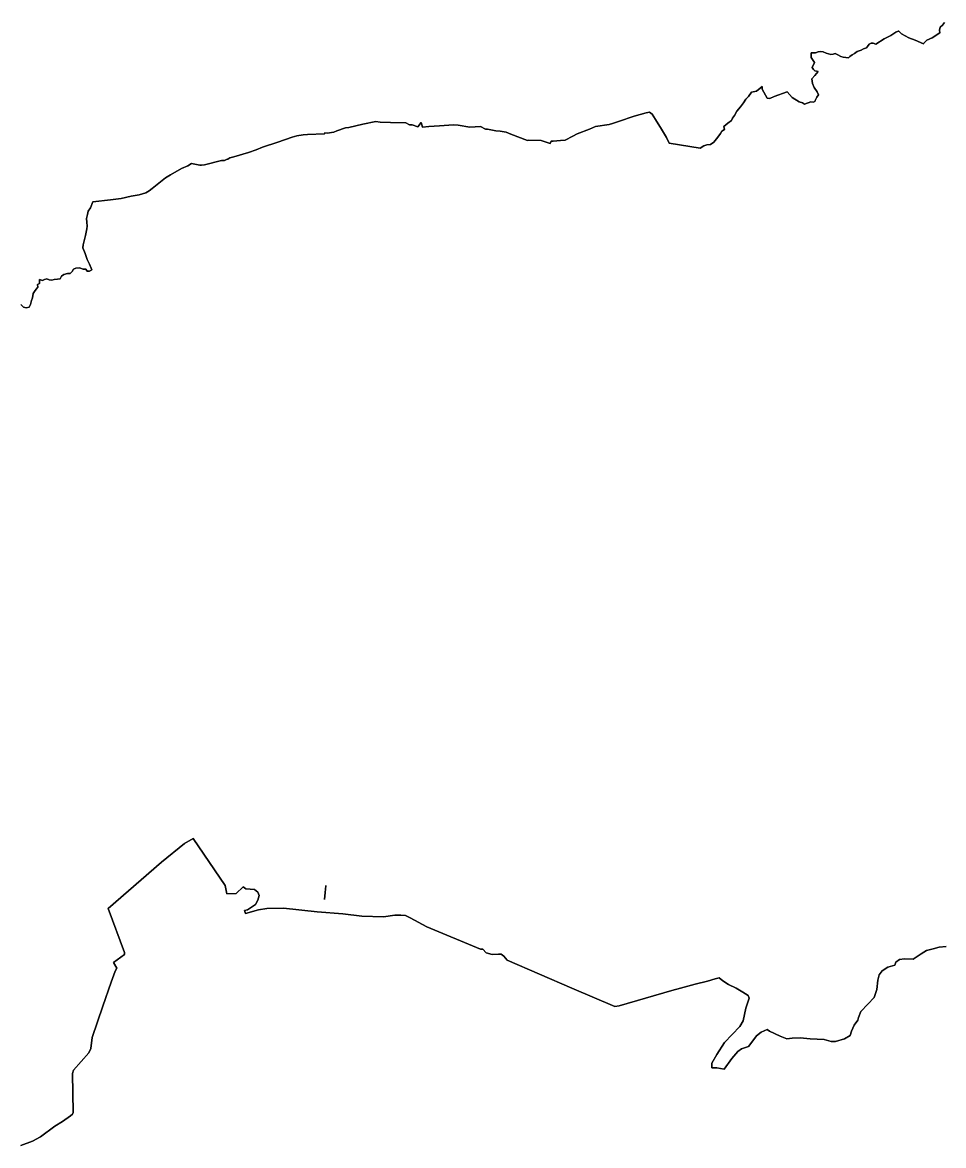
# Model space of a CAD drawing. Header units: inches. Extents: x 33.9 to 41.9, y -4.8 to 5.4.
# Drawn here: x 34.5759 to 34.7264, y -0.0394 to 0.144 of the extents above; entities that cross this region are included whole.
import ezdxf

# ---------------------------------------------------------------- set-up
doc = ezdxf.new("R2010")
doc.units = ezdxf.units.IN
doc.header["$MEASUREMENT"] = 0
doc.layers.add('Counties', color=7, linetype='Continuous')

msp = doc.modelspace()

# ---------------------------------------------------------------- linework, layer by layer
at = {"layer": 'Counties'}
for points in [[(34.57562, 0.09791), (34.57608, 0.09748), (34.57651, 0.09737), (34.57701, 0.09752), (34.57723, 0.09795), (34.57737, 0.09859), (34.57755, 0.09902), (34.57765, 0.09971), (34.5779, 0.10006), (34.57812, 0.10046), (34.57844, 0.10075), (34.57837, 0.10118), (34.57869, 0.10136), (34.57869, 0.102), (34.57919, 0.10186), (34.57951, 0.10204), (34.5799, 0.10215), (34.58029, 0.10197), (34.58072, 0.10189), (34.58108, 0.102), (34.58161, 0.10207), (34.58208, 0.10215), (34.58229, 0.10258), (34.58268, 0.10286), (34.58329, 0.10301), (34.58368, 0.10301), (34.58404, 0.10333), (34.58425, 0.10372), (34.58464, 0.10387), (34.58521, 0.10394), (34.58582, 0.10372), (34.58625, 0.10369), (34.58646, 0.1034), (34.58685, 0.1034), (34.58725, 0.10358), (34.58714, 0.10387), (34.58685, 0.10455), (34.5865, 0.10527), (34.58614, 0.10624), (34.58578, 0.10721), (34.58582, 0.10767), (34.586, 0.10835), (34.58618, 0.10921), (34.58643, 0.11029), (34.58646, 0.11072), (34.58643, 0.11137), (34.58639, 0.11198), (34.58651, 0.11266), (34.58665, 0.11317), (34.58703, 0.1137), (34.58738, 0.1147), (34.59027, 0.11503), (34.59205, 0.11523), (34.59366, 0.11563), (34.59499, 0.11585), (34.59605, 0.11618), (34.59659, 0.11648), (34.59709, 0.11688), (34.59926, 0.1186), (34.60008, 0.11913), (34.60188, 0.12015), (34.60291, 0.12061), (34.6035, 0.12096), (34.60487, 0.12067), (34.60517, 0.12071), (34.60566, 0.12077), (34.60841, 0.12148), (34.60892, 0.12148), (34.60934, 0.1217), (34.60943, 0.12167), (34.60977, 0.12189), (34.61042, 0.12207), (34.61285, 0.12274), (34.61407, 0.12319), (34.61511, 0.12361), (34.61761, 0.12443), (34.61996, 0.12525), (34.62071, 0.1255), (34.62176, 0.12565), (34.62247, 0.12573), (34.62523, 0.12581), (34.62527, 0.12595), (34.62566, 0.12591), (34.62677, 0.12609), (34.62726, 0.12629), (34.62865, 0.12677), (34.6292, 0.12684), (34.63153, 0.12737), (34.6336, 0.1278), (34.63435, 0.12773), (34.63601, 0.12766), (34.63852, 0.1276), (34.63913, 0.1273), (34.63958, 0.12726), (34.64049, 0.12696), (34.64101, 0.12765), (34.64123, 0.12689), (34.64226, 0.12701), (34.64404, 0.12713), (34.64634, 0.12729), (34.64707, 0.12725), (34.64897, 0.12691), (34.65073, 0.12699), (34.65152, 0.12657), (34.65188, 0.12657), (34.65321, 0.1263), (34.65393, 0.12625), (34.65493, 0.12609), (34.65566, 0.12575), (34.6584, 0.12473), (34.65863, 0.12477), (34.66064, 0.12471), (34.66209, 0.12424), (34.66224, 0.12459), (34.6625, 0.12464), (34.66259, 0.12464), (34.66379, 0.12472), (34.66454, 0.12476), (34.66583, 0.12542), (34.6665, 0.12582), (34.66854, 0.1266), (34.66952, 0.127), (34.67173, 0.12731), (34.67227, 0.12749), (34.67294, 0.12772), (34.67327, 0.12783), (34.67585, 0.12872), (34.67776, 0.12926), (34.67834, 0.12937), (34.67878, 0.12901), (34.67933, 0.12813), (34.6803, 0.1266), (34.68111, 0.12519), (34.68154, 0.1243), (34.68662, 0.12345), (34.68719, 0.12387), (34.68771, 0.12403), (34.68828, 0.12408), (34.68883, 0.12444), (34.68948, 0.12527), (34.68994, 0.12584), (34.69015, 0.12623), (34.69058, 0.12651), (34.69047, 0.12702), (34.69115, 0.12753), (34.69171, 0.12798), (34.69172, 0.12799), (34.69186, 0.12835), (34.69222, 0.12882), (34.69261, 0.1295), (34.69318, 0.13022), (34.69368, 0.1309), (34.69407, 0.13147), (34.6945, 0.1319), (34.695, 0.13262), (34.6958, 0.1328), (34.69643, 0.13325), (34.69672, 0.13356), (34.69675, 0.13313), (34.69699, 0.13263), (34.69754, 0.13165), (34.69799, 0.13157), (34.69871, 0.13192), (34.70082, 0.13266), (34.70165, 0.13176), (34.70276, 0.13104), (34.7033, 0.13087), (34.70362, 0.13064), (34.70469, 0.13104), (34.70508, 0.13101), (34.70535, 0.13108), (34.70539, 0.13128), (34.70567, 0.13179), (34.70594, 0.13217), (34.70569, 0.1327), (34.7052, 0.1334), (34.70495, 0.13402), (34.70486, 0.13478), (34.70535, 0.13533), (34.70589, 0.13598), (34.70533, 0.13613), (34.70511, 0.1363), (34.70489, 0.13666), (34.70526, 0.13749), (34.70471, 0.1383), (34.70474, 0.13903), (34.70543, 0.13902), (34.70589, 0.1392), (34.70625, 0.13928), (34.70671, 0.1392), (34.70718, 0.13899), (34.70796, 0.13877), (34.70835, 0.13884), (34.70864, 0.13892), (34.7091, 0.1387), (34.7096, 0.13845), (34.70996, 0.13834), (34.71042, 0.13827), (34.71081, 0.13823), (34.71106, 0.13845), (34.71145, 0.13874), (34.71184, 0.13895), (34.71227, 0.13927), (34.71288, 0.13949), (34.71331, 0.1397), (34.71377, 0.13985), (34.71391, 0.14006), (34.7142, 0.14046), (34.71452, 0.14064), (34.71484, 0.1406), (34.71531, 0.14048), (34.71667, 0.14132), (34.71773, 0.14188), (34.71854, 0.1424), (34.71894, 0.14258), (34.71907, 0.14256), (34.71948, 0.14217), (34.72069, 0.14152), (34.7217, 0.14111), (34.72306, 0.14054), (34.72313, 0.14062), (34.72363, 0.14113), (34.72449, 0.1415), (34.72574, 0.14232), (34.7257, 0.14272), (34.72581, 0.14322), (34.72616, 0.14354), (34.72652, 0.144)], [(34.72652, 0.144), (34.72616, 0.14354), (34.72581, 0.14322), (34.7257, 0.14272), (34.72574, 0.14232), (34.72449, 0.1415), (34.72363, 0.14113), (34.72313, 0.14062), (34.72306, 0.14054), (34.7217, 0.14111), (34.72069, 0.14152), (34.71948, 0.14217), (34.71907, 0.14256), (34.71894, 0.14258), (34.71854, 0.1424), (34.71773, 0.14188), (34.71667, 0.14132), (34.71531, 0.14048), (34.71484, 0.1406), (34.71452, 0.14064), (34.7142, 0.14046), (34.71391, 0.14006), (34.71377, 0.13985), (34.71331, 0.1397), (34.71288, 0.13949), (34.71227, 0.13927), (34.71184, 0.13895), (34.71145, 0.13874), (34.71106, 0.13845), (34.71081, 0.13823), (34.71042, 0.13827), (34.70996, 0.13834), (34.7096, 0.13845), (34.7091, 0.1387), (34.70864, 0.13892), (34.70835, 0.13884), (34.70796, 0.13877), (34.70718, 0.13899), (34.70671, 0.1392), (34.70625, 0.13928), (34.70589, 0.1392), (34.70543, 0.13902), (34.70474, 0.13903), (34.70471, 0.1383), (34.70526, 0.13749), (34.70489, 0.13666), (34.70511, 0.1363), (34.70533, 0.13613), (34.70589, 0.13598), (34.70535, 0.13533), (34.70486, 0.13478), (34.70495, 0.13402), (34.7052, 0.1334), (34.70569, 0.1327), (34.70594, 0.13217), (34.70567, 0.13179), (34.70539, 0.13128), (34.70535, 0.13108), (34.70508, 0.13101), (34.70469, 0.13104), (34.70362, 0.13064), (34.7033, 0.13087), (34.70276, 0.13104), (34.70165, 0.13176), (34.70082, 0.13266), (34.69871, 0.13192), (34.69799, 0.13157), (34.69754, 0.13165), (34.69699, 0.13263), (34.69675, 0.13313), (34.69672, 0.13356), (34.69643, 0.13325), (34.6958, 0.1328), (34.695, 0.13262), (34.6945, 0.1319), (34.69407, 0.13147), (34.69368, 0.1309), (34.69318, 0.13022), (34.69261, 0.1295), (34.69222, 0.12882), (34.69186, 0.12835), (34.69172, 0.12799), (34.69171, 0.12798), (34.69115, 0.12753), (34.69047, 0.12702), (34.69058, 0.12651), (34.69015, 0.12623), (34.68994, 0.12584), (34.68948, 0.12527), (34.68883, 0.12444), (34.68828, 0.12408), (34.68771, 0.12403), (34.68719, 0.12387), (34.68662, 0.12345), (34.68154, 0.1243), (34.68111, 0.12519), (34.6803, 0.1266), (34.67933, 0.12813), (34.67878, 0.12901), (34.67834, 0.12937), (34.67776, 0.12926), (34.67585, 0.12872), (34.67327, 0.12783), (34.67294, 0.12772), (34.67227, 0.12749), (34.67173, 0.12731), (34.66952, 0.127), (34.66854, 0.1266), (34.6665, 0.12582), (34.66583, 0.12542), (34.66454, 0.12476), (34.66379, 0.12472), (34.66259, 0.12464), (34.6625, 0.12464), (34.66224, 0.12459), (34.66209, 0.12424), (34.66064, 0.12471), (34.65863, 0.12477), (34.6584, 0.12473), (34.65566, 0.12575), (34.65493, 0.12609), (34.65393, 0.12625), (34.65321, 0.1263), (34.65188, 0.12657), (34.65152, 0.12657), (34.65073, 0.12699), (34.64897, 0.12691), (34.64707, 0.12725), (34.64634, 0.12729), (34.64404, 0.12713), (34.64226, 0.12701), (34.64123, 0.12689), (34.64101, 0.12765), (34.64049, 0.12696), (34.63958, 0.12726), (34.63913, 0.1273), (34.63852, 0.1276), (34.63601, 0.12766), (34.63435, 0.12773), (34.6336, 0.1278), (34.63153, 0.12737), (34.6292, 0.12684), (34.62865, 0.12677), (34.62726, 0.12629), (34.62677, 0.12609), (34.62566, 0.12591), (34.62527, 0.12595), (34.62523, 0.12581), (34.62247, 0.12573), (34.62176, 0.12565), (34.62071, 0.1255), (34.61996, 0.12525), (34.61761, 0.12443), (34.61511, 0.12361), (34.61407, 0.12319), (34.61285, 0.12274), (34.61042, 0.12207), (34.60977, 0.12189), (34.60943, 0.12167), (34.60934, 0.1217), (34.60892, 0.12148), (34.60841, 0.12148), (34.60566, 0.12077), (34.60517, 0.12071), (34.60487, 0.12067), (34.6035, 0.12096), (34.60291, 0.12061), (34.60188, 0.12015), (34.60008, 0.11913), (34.59926, 0.1186), (34.59709, 0.11688), (34.59659, 0.11648), (34.59605, 0.11618), (34.59499, 0.11585), (34.59366, 0.11563), (34.59205, 0.11523), (34.59027, 0.11503), (34.58738, 0.1147), (34.58703, 0.1137), (34.58665, 0.11317), (34.58651, 0.11266), (34.58639, 0.11198), (34.58643, 0.11137), (34.58646, 0.11072), (34.58643, 0.11029), (34.58618, 0.10921), (34.586, 0.10835), (34.58582, 0.10767), (34.58578, 0.10721), (34.58614, 0.10624), (34.5865, 0.10527), (34.58685, 0.10455), (34.58714, 0.10387), (34.58725, 0.10358), (34.58685, 0.1034), (34.58646, 0.1034), (34.58625, 0.10369), (34.58582, 0.10372), (34.58521, 0.10394), (34.58464, 0.10387), (34.58425, 0.10372), (34.58404, 0.10333), (34.58368, 0.10301), (34.58329, 0.10301), (34.58268, 0.10286), (34.58229, 0.10258), (34.58208, 0.10215), (34.58161, 0.10207), (34.58108, 0.102), (34.58072, 0.10189), (34.58029, 0.10197), (34.5799, 0.10215), (34.57951, 0.10204), (34.57919, 0.10186), (34.57869, 0.102), (34.57869, 0.10136), (34.57837, 0.10118), (34.57844, 0.10075), (34.57812, 0.10046), (34.5779, 0.10006), (34.57765, 0.09971), (34.57755, 0.09902), (34.57737, 0.09859), (34.57723, 0.09795), (34.57701, 0.09752), (34.57651, 0.09737), (34.57608, 0.09748), (34.57562, 0.09791)], [(34.57562, 0.09791), (34.57608, 0.09748), (34.57651, 0.09737), (34.57701, 0.09752), (34.57723, 0.09795), (34.57737, 0.09859), (34.57755, 0.09902), (34.57765, 0.09971), (34.5779, 0.10006), (34.57812, 0.10046), (34.57844, 0.10075), (34.57837, 0.10118), (34.57869, 0.10136), (34.57869, 0.102), (34.57919, 0.10186), (34.57951, 0.10204), (34.5799, 0.10215), (34.58029, 0.10197), (34.58072, 0.10189), (34.58108, 0.102), (34.58161, 0.10207), (34.58208, 0.10215), (34.58229, 0.10258), (34.58268, 0.10286), (34.58329, 0.10301), (34.58368, 0.10301), (34.58404, 0.10333), (34.58425, 0.10372), (34.58464, 0.10387), (34.58521, 0.10394), (34.58582, 0.10372), (34.58625, 0.10369), (34.58646, 0.1034), (34.58685, 0.1034), (34.58725, 0.10358), (34.58714, 0.10387), (34.58685, 0.10455), (34.5865, 0.10527), (34.58614, 0.10624), (34.58578, 0.10721), (34.58582, 0.10767), (34.586, 0.10835), (34.58618, 0.10921), (34.58643, 0.11029), (34.58646, 0.11072), (34.58643, 0.11137), (34.58639, 0.11198), (34.58651, 0.11266), (34.58665, 0.11317), (34.58703, 0.1137), (34.58738, 0.1147), (34.59027, 0.11503), (34.59205, 0.11523), (34.59366, 0.11563), (34.59499, 0.11585), (34.59605, 0.11618), (34.59659, 0.11648), (34.59709, 0.11688), (34.59926, 0.1186), (34.60008, 0.11913), (34.60188, 0.12015), (34.60291, 0.12061), (34.6035, 0.12096), (34.60487, 0.12067), (34.60517, 0.12071), (34.60566, 0.12077), (34.60841, 0.12148), (34.60892, 0.12148), (34.60934, 0.1217), (34.60943, 0.12167), (34.60977, 0.12189), (34.61042, 0.12207), (34.61285, 0.12274), (34.61407, 0.12319), (34.61511, 0.12361), (34.61761, 0.12443), (34.61996, 0.12525), (34.62071, 0.1255), (34.62176, 0.12565), (34.62247, 0.12573), (34.62523, 0.12581), (34.62527, 0.12595), (34.62566, 0.12591), (34.62677, 0.12609), (34.62726, 0.12629), (34.62865, 0.12677), (34.6292, 0.12684), (34.63153, 0.12737), (34.6336, 0.1278), (34.63435, 0.12773), (34.63601, 0.12766), (34.63852, 0.1276), (34.63913, 0.1273), (34.63958, 0.12726), (34.64049, 0.12696), (34.64101, 0.12765), (34.64123, 0.12689), (34.64226, 0.12701), (34.64404, 0.12713), (34.64634, 0.12729), (34.64707, 0.12725), (34.64897, 0.12691), (34.65073, 0.12699), (34.65152, 0.12657), (34.65188, 0.12657), (34.65321, 0.1263), (34.65393, 0.12625), (34.65493, 0.12609), (34.65566, 0.12575), (34.6584, 0.12473), (34.65863, 0.12477), (34.66064, 0.12471), (34.66209, 0.12424), (34.66224, 0.12459), (34.6625, 0.12464), (34.66259, 0.12464), (34.66379, 0.12472), (34.66454, 0.12476), (34.66583, 0.12542), (34.6665, 0.12582), (34.66854, 0.1266), (34.66952, 0.127), (34.67173, 0.12731), (34.67227, 0.12749), (34.67294, 0.12772), (34.67327, 0.12783), (34.67585, 0.12872), (34.67776, 0.12926), (34.67834, 0.12937), (34.67878, 0.12901), (34.67933, 0.12813), (34.6803, 0.1266), (34.68111, 0.12519), (34.68154, 0.1243), (34.68662, 0.12345), (34.68719, 0.12387), (34.68771, 0.12403), (34.68828, 0.12408), (34.68883, 0.12444), (34.68948, 0.12527), (34.68994, 0.12584), (34.69015, 0.12623), (34.69058, 0.12651), (34.69047, 0.12702), (34.69115, 0.12753), (34.69171, 0.12798), (34.69172, 0.12799), (34.69186, 0.12835), (34.69222, 0.12882), (34.69261, 0.1295), (34.69318, 0.13022), (34.69368, 0.1309), (34.69407, 0.13147), (34.6945, 0.1319), (34.695, 0.13262), (34.6958, 0.1328), (34.69643, 0.13325), (34.69672, 0.13356), (34.69675, 0.13313), (34.69699, 0.13263), (34.69754, 0.13165), (34.69799, 0.13157), (34.69871, 0.13192), (34.70082, 0.13266), (34.70165, 0.13176), (34.70276, 0.13104), (34.7033, 0.13087), (34.70362, 0.13064), (34.70469, 0.13104), (34.70508, 0.13101), (34.70535, 0.13108), (34.70539, 0.13128), (34.70567, 0.13179), (34.70594, 0.13217), (34.70569, 0.1327), (34.7052, 0.1334), (34.70495, 0.13402), (34.70486, 0.13478), (34.70535, 0.13533), (34.70589, 0.13598), (34.70533, 0.13613), (34.70511, 0.1363), (34.70489, 0.13666), (34.70526, 0.13749), (34.70471, 0.1383), (34.70474, 0.13903), (34.70543, 0.13902), (34.70589, 0.1392), (34.70625, 0.13928), (34.70671, 0.1392), (34.70718, 0.13899), (34.70796, 0.13877), (34.70835, 0.13884), (34.70864, 0.13892), (34.7091, 0.1387), (34.7096, 0.13845), (34.70996, 0.13834), (34.71042, 0.13827), (34.71081, 0.13823), (34.71106, 0.13845), (34.71145, 0.13874), (34.71184, 0.13895), (34.71227, 0.13927), (34.71288, 0.13949), (34.71331, 0.1397), (34.71377, 0.13985), (34.71391, 0.14006), (34.7142, 0.14046), (34.71452, 0.14064), (34.71484, 0.1406), (34.71531, 0.14048), (34.71667, 0.14132), (34.71773, 0.14188), (34.71854, 0.1424), (34.71894, 0.14258), (34.71907, 0.14256), (34.71948, 0.14217), (34.72069, 0.14152), (34.7217, 0.14111), (34.72306, 0.14054), (34.72313, 0.14062), (34.72363, 0.14113), (34.72449, 0.1415), (34.72574, 0.14232), (34.7257, 0.14272), (34.72581, 0.14322), (34.72616, 0.14354), (34.72652, 0.144)], [(34.72652, 0.144), (34.72616, 0.14354), (34.72581, 0.14322), (34.7257, 0.14272), (34.72574, 0.14232), (34.72449, 0.1415), (34.72363, 0.14113), (34.72313, 0.14062), (34.72306, 0.14054), (34.7217, 0.14111), (34.72069, 0.14152), (34.71948, 0.14217), (34.71907, 0.14256), (34.71894, 0.14258), (34.71854, 0.1424), (34.71773, 0.14188), (34.71667, 0.14132), (34.71531, 0.14048), (34.71484, 0.1406), (34.71452, 0.14064), (34.7142, 0.14046), (34.71391, 0.14006), (34.71377, 0.13985), (34.71331, 0.1397), (34.71288, 0.13949), (34.71227, 0.13927), (34.71184, 0.13895), (34.71145, 0.13874), (34.71106, 0.13845), (34.71081, 0.13823), (34.71042, 0.13827), (34.70996, 0.13834), (34.7096, 0.13845), (34.7091, 0.1387), (34.70864, 0.13892), (34.70835, 0.13884), (34.70796, 0.13877), (34.70718, 0.13899), (34.70671, 0.1392), (34.70625, 0.13928), (34.70589, 0.1392), (34.70543, 0.13902), (34.70474, 0.13903), (34.70471, 0.1383), (34.70526, 0.13749), (34.70489, 0.13666), (34.70511, 0.1363), (34.70533, 0.13613), (34.70589, 0.13598), (34.70535, 0.13533), (34.70486, 0.13478), (34.70495, 0.13402), (34.7052, 0.1334), (34.70569, 0.1327), (34.70594, 0.13217), (34.70567, 0.13179), (34.70539, 0.13128), (34.70535, 0.13108), (34.70508, 0.13101), (34.70469, 0.13104), (34.70362, 0.13064), (34.7033, 0.13087), (34.70276, 0.13104), (34.70165, 0.13176), (34.70082, 0.13266), (34.69871, 0.13192), (34.69799, 0.13157), (34.69754, 0.13165), (34.69699, 0.13263), (34.69675, 0.13313), (34.69672, 0.13356), (34.69643, 0.13325), (34.6958, 0.1328), (34.695, 0.13262), (34.6945, 0.1319), (34.69407, 0.13147), (34.69368, 0.1309), (34.69318, 0.13022), (34.69261, 0.1295), (34.69222, 0.12882), (34.69186, 0.12835), (34.69172, 0.12799), (34.69171, 0.12798), (34.69115, 0.12753), (34.69047, 0.12702), (34.69058, 0.12651), (34.69015, 0.12623), (34.68994, 0.12584), (34.68948, 0.12527), (34.68883, 0.12444), (34.68828, 0.12408), (34.68771, 0.12403), (34.68719, 0.12387), (34.68662, 0.12345), (34.68154, 0.1243), (34.68111, 0.12519), (34.6803, 0.1266), (34.67933, 0.12813), (34.67878, 0.12901), (34.67834, 0.12937), (34.67776, 0.12926), (34.67585, 0.12872), (34.67327, 0.12783), (34.67294, 0.12772), (34.67227, 0.12749), (34.67173, 0.12731), (34.66952, 0.127), (34.66854, 0.1266), (34.6665, 0.12582), (34.66583, 0.12542), (34.66454, 0.12476), (34.66379, 0.12472), (34.66259, 0.12464), (34.6625, 0.12464), (34.66224, 0.12459), (34.66209, 0.12424), (34.66064, 0.12471), (34.65863, 0.12477), (34.6584, 0.12473), (34.65566, 0.12575), (34.65493, 0.12609), (34.65393, 0.12625), (34.65321, 0.1263), (34.65188, 0.12657), (34.65152, 0.12657), (34.65073, 0.12699), (34.64897, 0.12691), (34.64707, 0.12725), (34.64634, 0.12729), (34.64404, 0.12713), (34.64226, 0.12701), (34.64123, 0.12689), (34.64101, 0.12765), (34.64049, 0.12696), (34.63958, 0.12726), (34.63913, 0.1273), (34.63852, 0.1276), (34.63601, 0.12766), (34.63435, 0.12773), (34.6336, 0.1278), (34.63153, 0.12737), (34.6292, 0.12684), (34.62865, 0.12677), (34.62726, 0.12629), (34.62677, 0.12609), (34.62566, 0.12591), (34.62527, 0.12595), (34.62523, 0.12581), (34.62247, 0.12573), (34.62176, 0.12565), (34.62071, 0.1255), (34.61996, 0.12525), (34.61761, 0.12443), (34.61511, 0.12361), (34.61407, 0.12319), (34.61285, 0.12274), (34.61042, 0.12207), (34.60977, 0.12189), (34.60943, 0.12167), (34.60934, 0.1217), (34.60892, 0.12148), (34.60841, 0.12148), (34.60566, 0.12077), (34.60517, 0.12071), (34.60487, 0.12067), (34.6035, 0.12096), (34.60291, 0.12061), (34.60188, 0.12015), (34.60008, 0.11913), (34.59926, 0.1186), (34.59709, 0.11688), (34.59659, 0.11648), (34.59605, 0.11618), (34.59499, 0.11585), (34.59366, 0.11563), (34.59205, 0.11523), (34.59027, 0.11503), (34.58738, 0.1147), (34.58703, 0.1137), (34.58665, 0.11317), (34.58651, 0.11266), (34.58639, 0.11198), (34.58643, 0.11137), (34.58646, 0.11072), (34.58643, 0.11029), (34.58618, 0.10921), (34.586, 0.10835), (34.58582, 0.10767), (34.58578, 0.10721), (34.58614, 0.10624), (34.5865, 0.10527), (34.58685, 0.10455), (34.58714, 0.10387), (34.58725, 0.10358), (34.58685, 0.1034), (34.58646, 0.1034), (34.58625, 0.10369), (34.58582, 0.10372), (34.58521, 0.10394), (34.58464, 0.10387), (34.58425, 0.10372), (34.58404, 0.10333), (34.58368, 0.10301), (34.58329, 0.10301), (34.58268, 0.10286), (34.58229, 0.10258), (34.58208, 0.10215), (34.58161, 0.10207), (34.58108, 0.102), (34.58072, 0.10189), (34.58029, 0.10197), (34.5799, 0.10215), (34.57951, 0.10204), (34.57919, 0.10186), (34.57869, 0.102), (34.57869, 0.10136), (34.57837, 0.10118), (34.57844, 0.10075), (34.57812, 0.10046), (34.5779, 0.10006), (34.57765, 0.09971), (34.57755, 0.09902), (34.57737, 0.09859), (34.57723, 0.09795), (34.57701, 0.09752), (34.57651, 0.09737), (34.57608, 0.09748), (34.57562, 0.09791)], [(34.57565, -0.03944), (34.57757, -0.03872), (34.57885, -0.03804), (34.58117, -0.03628), (34.58242, -0.03549), (34.58374, -0.03459), (34.58406, -0.03434), (34.58417, -0.03405), (34.58406, -0.02767), (34.58427, -0.02713), (34.58677, -0.02429), (34.58709, -0.02361), (34.5873, -0.02181), (34.58905, -0.01665), (34.5904, -0.01273), (34.59105, -0.01094), (34.59133, -0.01047), (34.5908, -0.00954), (34.59255, -0.00821), (34.59258, -0.00789), (34.58991, -0.00074), (34.59864, 0.00683), (34.60235, 0.00988), (34.60378, 0.01071), (34.60902, 0.00302), (34.6093, 0.00166), (34.6108, 0.00173), (34.61198, 0.00284), (34.61237, 0.00249), (34.61308, 0.00245), (34.61379, 0.00241), (34.61436, 0.00195), (34.61458, 0.00141), (34.61436, 0.00065), (34.61397, -0.00006), (34.61265, -0.00092), (34.61215, -0.00103), (34.61233, -0.00153), (34.61447, -0.00096), (34.61583, -0.00071), (34.61854, -0.00064), (34.62403, -0.00125), (34.62823, -0.00157), (34.63133, -0.00197), (34.63486, -0.00207), (34.63675, -0.00179), (34.63772, -0.00179), (34.6385, -0.00189), (34.63921, -0.00222), (34.64196, -0.00372), (34.65073, -0.00738), (34.65109, -0.00738), (34.65166, -0.00796), (34.65265, -0.00825), (34.65365, -0.00817), (34.65408, -0.00817), (34.65454, -0.00853), (34.65508, -0.00914), (34.66563, -0.01374), (34.67265, -0.01672), (34.67337, -0.01664), (34.682, -0.0141), (34.68341, -0.01372), (34.68581, -0.01307), (34.6878, -0.0126), (34.68904, -0.01223), (34.68969, -0.01205), (34.69029, -0.01256), (34.69121, -0.01316), (34.69251, -0.01372), (34.69357, -0.01437), (34.69444, -0.01493), (34.69463, -0.01539), (34.69407, -0.01702), (34.69361, -0.01906), (34.69311, -0.01999), (34.69057, -0.0226), (34.68932, -0.02459), (34.68849, -0.02599), (34.68849, -0.02673), (34.68932, -0.02673), (34.69052, -0.02696), (34.69177, -0.0252), (34.69274, -0.02408), (34.69334, -0.02366), (34.69449, -0.02324), (34.69523, -0.02232), (34.69583, -0.02153), (34.69657, -0.02092), (34.69754, -0.0205), (34.69795, -0.02074), (34.69967, -0.0216), (34.70074, -0.02203), (34.70164, -0.02188), (34.70295, -0.02185), (34.70456, -0.02203), (34.70687, -0.02213), (34.70802, -0.02242), (34.70873, -0.02246), (34.71019, -0.02199), (34.71108, -0.02149), (34.7113, -0.02077), (34.71176, -0.0198), (34.71237, -0.01894), (34.71244, -0.01851), (34.71286, -0.01754), (34.71397, -0.01636), (34.71504, -0.01524), (34.71547, -0.01395), (34.71564, -0.01244), (34.71582, -0.01158), (34.71632, -0.0109), (34.71725, -0.01033), (34.71839, -0.00997), (34.71857, -0.00947), (34.71914, -0.00907), (34.71999, -0.00893), (34.72139, -0.009), (34.7227, -0.0081), (34.72356, -0.00756), (34.72467, -0.00731), (34.72563, -0.00702), (34.72677, -0.00695)], [(34.72677, -0.00695), (34.72563, -0.00702), (34.72467, -0.00731), (34.72356, -0.00756), (34.7227, -0.0081), (34.72139, -0.009), (34.71999, -0.00893), (34.71914, -0.00907), (34.71857, -0.00947), (34.71839, -0.00997), (34.71725, -0.01033), (34.71632, -0.0109), (34.71582, -0.01158), (34.71564, -0.01244), (34.71547, -0.01395), (34.71504, -0.01524), (34.71397, -0.01636), (34.71286, -0.01754), (34.71244, -0.01851), (34.71237, -0.01894), (34.71176, -0.0198), (34.7113, -0.02077), (34.71108, -0.02149), (34.71019, -0.02199), (34.70873, -0.02246), (34.70802, -0.02242), (34.70687, -0.02213), (34.70456, -0.02203), (34.70295, -0.02185), (34.70164, -0.02188), (34.70074, -0.02203), (34.69967, -0.0216), (34.69795, -0.02074), (34.69754, -0.0205), (34.69657, -0.02092), (34.69583, -0.02153), (34.69523, -0.02232), (34.69449, -0.02324), (34.69334, -0.02366), (34.69274, -0.02408), (34.69177, -0.0252), (34.69052, -0.02696), (34.68932, -0.02673), (34.68849, -0.02673), (34.68849, -0.02599), (34.68932, -0.02459), (34.69057, -0.0226), (34.69311, -0.01999), (34.69361, -0.01906), (34.69407, -0.01702), (34.69463, -0.01539), (34.69444, -0.01493), (34.69357, -0.01437), (34.69251, -0.01372), (34.69121, -0.01316), (34.69029, -0.01256), (34.68969, -0.01205), (34.68904, -0.01223), (34.6878, -0.0126), (34.68581, -0.01307), (34.68341, -0.01372), (34.682, -0.0141), (34.67337, -0.01664), (34.67265, -0.01672), (34.66563, -0.01374), (34.65508, -0.00914), (34.65454, -0.00853), (34.65408, -0.00817), (34.65365, -0.00817), (34.65265, -0.00825), (34.65166, -0.00796), (34.65109, -0.00738), (34.65073, -0.00738), (34.64196, -0.00372), (34.63921, -0.00222), (34.6385, -0.00189), (34.63772, -0.00179), (34.63675, -0.00179), (34.63486, -0.00207), (34.63133, -0.00197), (34.62823, -0.00157), (34.62403, -0.00125), (34.61854, -0.00064), (34.61583, -0.00071), (34.61447, -0.00096), (34.61233, -0.00153), (34.61215, -0.00103), (34.61265, -0.00092), (34.61397, -0.00006), (34.61436, 0.00065), (34.61458, 0.00141), (34.61436, 0.00195), (34.61379, 0.00241), (34.61308, 0.00245), (34.61237, 0.00249), (34.61198, 0.00284), (34.6108, 0.00173), (34.6093, 0.00166), (34.60902, 0.00302), (34.60378, 0.01071), (34.60235, 0.00988), (34.59864, 0.00683), (34.58991, -0.00074), (34.59258, -0.00789), (34.59255, -0.00821), (34.5908, -0.00954), (34.59133, -0.01047), (34.59105, -0.01094), (34.5904, -0.01273), (34.58905, -0.01665), (34.5873, -0.02181), (34.58709, -0.02361), (34.58677, -0.02429), (34.58427, -0.02713), (34.58406, -0.02767), (34.58417, -0.03405), (34.58406, -0.03434), (34.58374, -0.03459), (34.58242, -0.03549), (34.58117, -0.03628), (34.57885, -0.03804), (34.57757, -0.03872), (34.57565, -0.03944)], [(34.57565, -0.03944), (34.57757, -0.03872), (34.57885, -0.03804), (34.58117, -0.03628), (34.58242, -0.03549), (34.58374, -0.03459), (34.58406, -0.03434), (34.58417, -0.03405), (34.58406, -0.02767), (34.58427, -0.02713), (34.58677, -0.02429), (34.58709, -0.02361), (34.5873, -0.02181), (34.58905, -0.01665), (34.5904, -0.01273), (34.59105, -0.01094), (34.59133, -0.01047), (34.5908, -0.00954), (34.59255, -0.00821), (34.59258, -0.00789), (34.58991, -0.00074), (34.59864, 0.00683), (34.60235, 0.00988), (34.60378, 0.01071), (34.60902, 0.00302), (34.6093, 0.00166), (34.6108, 0.00173), (34.61198, 0.00284), (34.61237, 0.00249), (34.61308, 0.00245), (34.61379, 0.00241), (34.61436, 0.00195), (34.61458, 0.00141), (34.61436, 0.00065), (34.61397, -0.00006), (34.61265, -0.00092), (34.61215, -0.00103), (34.61233, -0.00153), (34.61447, -0.00096), (34.61583, -0.00071), (34.61854, -0.00064), (34.62403, -0.00125), (34.62823, -0.00157), (34.63133, -0.00197), (34.63486, -0.00207), (34.63675, -0.00179), (34.63772, -0.00179), (34.6385, -0.00189), (34.63921, -0.00222), (34.64196, -0.00372), (34.65073, -0.00738), (34.65109, -0.00738), (34.65166, -0.00796), (34.65265, -0.00825), (34.65365, -0.00817), (34.65408, -0.00817), (34.65454, -0.00853), (34.65508, -0.00914), (34.66563, -0.01374), (34.67265, -0.01672), (34.67337, -0.01664), (34.682, -0.0141), (34.68341, -0.01372), (34.68581, -0.01307), (34.6878, -0.0126), (34.68904, -0.01223), (34.68969, -0.01205), (34.69029, -0.01256), (34.69121, -0.01316), (34.69251, -0.01372), (34.69357, -0.01437), (34.69444, -0.01493), (34.69463, -0.01539), (34.69407, -0.01702), (34.69361, -0.01906), (34.69311, -0.01999), (34.69057, -0.0226), (34.68932, -0.02459), (34.68849, -0.02599), (34.68849, -0.02673), (34.68932, -0.02673), (34.69052, -0.02696), (34.69177, -0.0252), (34.69274, -0.02408), (34.69334, -0.02366), (34.69449, -0.02324), (34.69523, -0.02232), (34.69583, -0.02153), (34.69657, -0.02092), (34.69754, -0.0205), (34.69795, -0.02074), (34.69967, -0.0216), (34.70074, -0.02203), (34.70164, -0.02188), (34.70295, -0.02185), (34.70456, -0.02203), (34.70687, -0.02213), (34.70802, -0.02242), (34.70873, -0.02246), (34.71019, -0.02199), (34.71108, -0.02149), (34.7113, -0.02077), (34.71176, -0.0198), (34.71237, -0.01894), (34.71244, -0.01851), (34.71286, -0.01754), (34.71397, -0.01636), (34.71504, -0.01524), (34.71547, -0.01395), (34.71564, -0.01244), (34.71582, -0.01158), (34.71632, -0.0109), (34.71725, -0.01033), (34.71839, -0.00997), (34.71857, -0.00947), (34.71914, -0.00907), (34.71999, -0.00893), (34.72139, -0.009), (34.7227, -0.0081), (34.72356, -0.00756), (34.72467, -0.00731), (34.72563, -0.00702), (34.72677, -0.00695)], [(34.72677, -0.00695), (34.72563, -0.00702), (34.72467, -0.00731), (34.72356, -0.00756), (34.7227, -0.0081), (34.72139, -0.009), (34.71999, -0.00893), (34.71914, -0.00907), (34.71857, -0.00947), (34.71839, -0.00997), (34.71725, -0.01033), (34.71632, -0.0109), (34.71582, -0.01158), (34.71564, -0.01244), (34.71547, -0.01395), (34.71504, -0.01524), (34.71397, -0.01636), (34.71286, -0.01754), (34.71244, -0.01851), (34.71237, -0.01894), (34.71176, -0.0198), (34.7113, -0.02077), (34.71108, -0.02149), (34.71019, -0.02199), (34.70873, -0.02246), (34.70802, -0.02242), (34.70687, -0.02213), (34.70456, -0.02203), (34.70295, -0.02185), (34.70164, -0.02188), (34.70074, -0.02203), (34.69967, -0.0216), (34.69795, -0.02074), (34.69754, -0.0205), (34.69657, -0.02092), (34.69583, -0.02153), (34.69523, -0.02232), (34.69449, -0.02324), (34.69334, -0.02366), (34.69274, -0.02408), (34.69177, -0.0252), (34.69052, -0.02696), (34.68932, -0.02673), (34.68849, -0.02673), (34.68849, -0.02599), (34.68932, -0.02459), (34.69057, -0.0226), (34.69311, -0.01999), (34.69361, -0.01906), (34.69407, -0.01702), (34.69463, -0.01539), (34.69444, -0.01493), (34.69357, -0.01437), (34.69251, -0.01372), (34.69121, -0.01316), (34.69029, -0.01256), (34.68969, -0.01205), (34.68904, -0.01223), (34.6878, -0.0126), (34.68581, -0.01307), (34.68341, -0.01372), (34.682, -0.0141), (34.67337, -0.01664), (34.67265, -0.01672), (34.66563, -0.01374), (34.65508, -0.00914), (34.65454, -0.00853), (34.65408, -0.00817), (34.65365, -0.00817), (34.65265, -0.00825), (34.65166, -0.00796), (34.65109, -0.00738), (34.65073, -0.00738), (34.64196, -0.00372), (34.63921, -0.00222), (34.6385, -0.00189), (34.63772, -0.00179), (34.63675, -0.00179), (34.63486, -0.00207), (34.63133, -0.00197), (34.62823, -0.00157), (34.62403, -0.00125), (34.61854, -0.00064), (34.61583, -0.00071), (34.61447, -0.00096), (34.61233, -0.00153), (34.61215, -0.00103), (34.61265, -0.00092), (34.61397, -0.00006), (34.61436, 0.00065), (34.61458, 0.00141), (34.61436, 0.00195), (34.61379, 0.00241), (34.61308, 0.00245), (34.61237, 0.00249), (34.61198, 0.00284), (34.6108, 0.00173), (34.6093, 0.00166), (34.60902, 0.00302), (34.60378, 0.01071), (34.60235, 0.00988), (34.59864, 0.00683), (34.58991, -0.00074), (34.59258, -0.00789), (34.59255, -0.00821), (34.5908, -0.00954), (34.59133, -0.01047), (34.59105, -0.01094), (34.5904, -0.01273), (34.58905, -0.01665), (34.5873, -0.02181), (34.58709, -0.02361), (34.58677, -0.02429), (34.58427, -0.02713), (34.58406, -0.02767), (34.58417, -0.03405), (34.58406, -0.03434), (34.58374, -0.03459), (34.58242, -0.03549), (34.58117, -0.03628), (34.57885, -0.03804), (34.57757, -0.03872), (34.57565, -0.03944)]]:
    msp.add_lwpolyline(points, dxfattribs=at)
msp.add_lwpolyline([(34.62545, 0.00299), (34.62545, 0.00305), (34.62526, 0.00077)], close=True, dxfattribs=at)
msp.add_lwpolyline([(34.62545, 0.00299), (34.62545, 0.00305), (34.62526, 0.00077)], close=True, dxfattribs=at)

doc.saveas('drawing.dxf')
